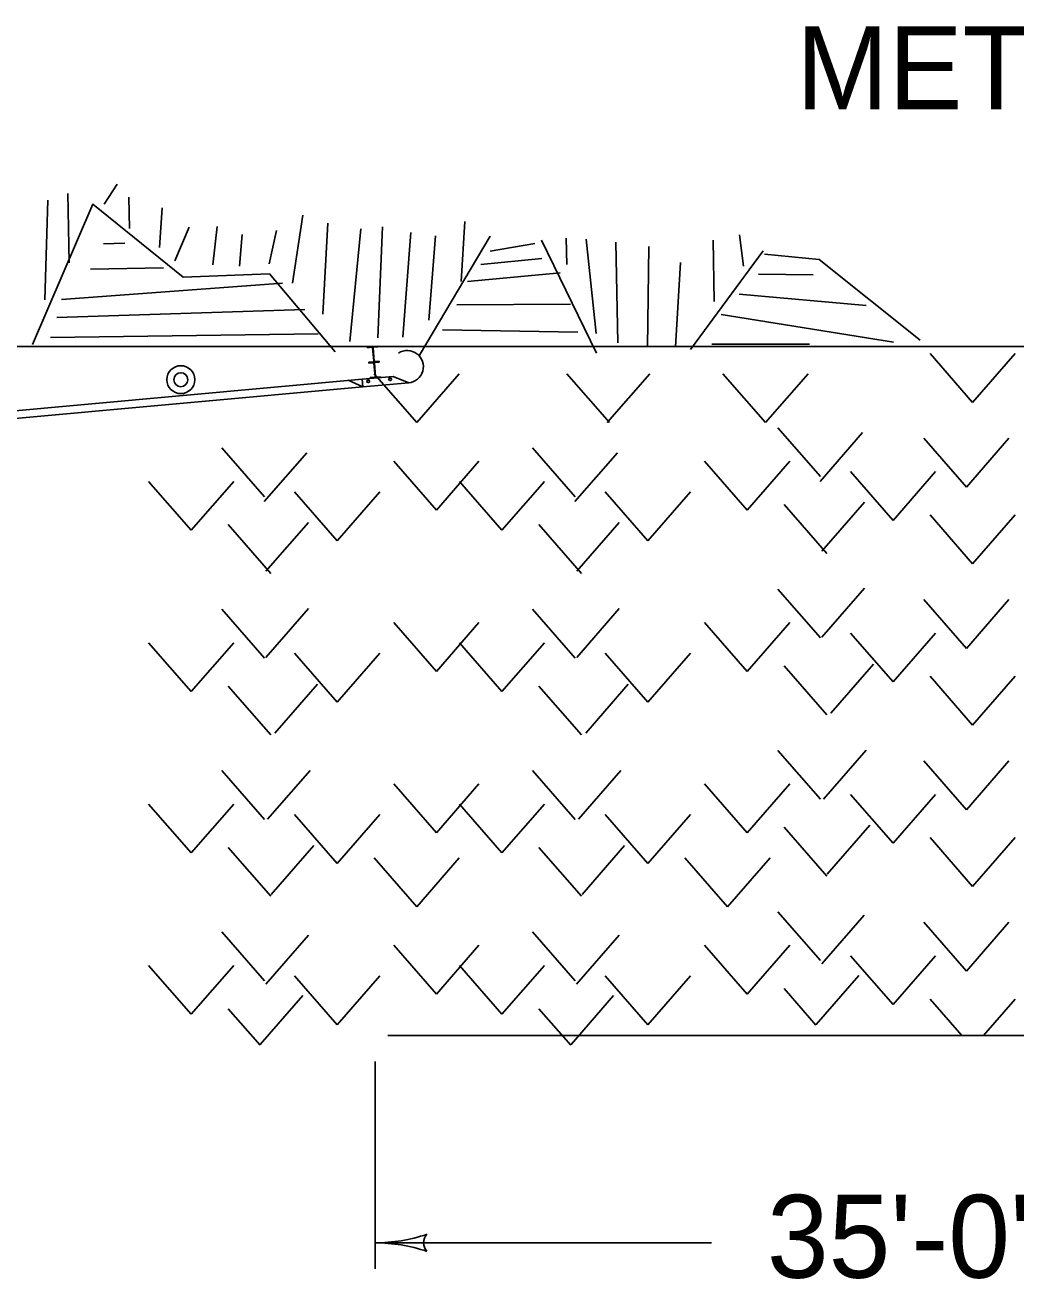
# Model space of a CAD drawing. Extents: x 1007 to 1035.5, y 1000.5 to 1021.5.
# Drawn here: x 1009.998 to 1012.39, y 1011.241 to 1014.265 of the extents above; entities that cross this region are included whole.
import ezdxf

# ---------------------------------------------------------------- set-up
doc = ezdxf.new("R2010")
doc.units = 0
for name, color, linetype in [('1', 7, 'Continuous'), ('2', 7, 'Continuous'), ('5', 7, 'Continuous'), ('Level 1', 7, 'Continuous')]:
    doc.layers.add(name, color=color, linetype=linetype)

msp = doc.modelspace()

# ---------------------------------------------------------------- linework, layer by layer
at = {"layer": '1'}
for p, q in [((1009.1789, 1013.4901), (1014.7524, 1013.4901)), ((1010.8249, 1013.4884), (1010.8498, 1013.4907)), ((1010.8249, 1013.4884), (1010.825, 1013.4872)), ((1010.825, 1013.4872), (1010.8353, 1013.4882)), ((1010.8399, 1013.4548), (1010.837, 1013.4868)), ((1010.8411, 1013.4549), (1010.8383, 1013.4868)), ((1010.8396, 1013.4886), (1010.8499, 1013.4895)), ((1010.8498, 1013.4907), (1010.8499, 1013.4895)), ((1010.8282, 1013.4522), (1010.8385, 1013.4532)), ((1010.8283, 1013.4511), (1010.8282, 1013.4522)), ((1010.8283, 1013.4511), (1010.8532, 1013.4533)), ((1010.8283, 1013.4511), (1010.8284, 1013.4499)), ((1010.8284, 1013.4499), (1010.8388, 1013.4508)), ((1010.8404, 1013.4494), (1010.8433, 1013.4175)), ((1010.8416, 1013.4495), (1010.8445, 1013.4177)), ((1010.8428, 1013.4535), (1010.8531, 1013.4544)), ((1010.843, 1013.4512), (1010.8533, 1013.4522)), ((1010.8532, 1013.4533), (1010.8531, 1013.4544)), ((1010.8532, 1013.4533), (1010.8533, 1013.4522)), ((1010.812, 1013.4112), (1009.3163, 1013.2752)), ((1010.8121, 1013.4112), (1010.8868, 1013.4178)), ((1010.8121, 1013.4112), (1010.8138, 1013.3925)), ((1010.8315, 1013.4149), (1010.8419, 1013.4158)), ((1010.8317, 1013.4137), (1010.8315, 1013.4149)), ((1010.8317, 1013.4137), (1010.8566, 1013.4159)), ((1010.8462, 1013.4162), (1010.8565, 1013.4172)), ((1010.8566, 1013.4159), (1010.8565, 1013.4172)), ((1010.8799, 1013.4138), (1010.8787, 1013.4137)), ((1010.9243, 1013.4024), (1010.8868, 1013.4178)), ((1010.8137, 1013.3925), (1009.318, 1013.2565)), ((1010.8138, 1013.3925), (1010.7783, 1013.4088)), ((1010.9243, 1013.4024), (1010.8138, 1013.3925)), ((1010.8271, 1013.4091), (1010.8257, 1013.4089)), ((1010.8276, 1013.4034), (1010.8262, 1013.4033)), ((1010.8805, 1013.4082), (1010.8792, 1013.4081)), ((1010.874, 1011.8278), (1017.209, 1011.8278)), ((1010.8431, 1011.2653), (1010.8431, 1011.7653)), ((1010.843, 1011.3278), (1011.655, 1011.3278))]:
    msp.add_line(p, q, dxfattribs=at)
for radius in [0.0337, 0.0169]:
    msp.add_circle((1010.3744, 1013.41), radius, dxfattribs=at)
for centre, radius, start, end in [((1010.8354, 1013.4866), 0.00156, 5.1943, 95.1943), ((1010.8397, 1013.4869), 0.00156, 95.1943, 185.1943), ((1010.9207, 1013.4413), 0.0391, 275.1565, 122.6563), ((1010.8383, 1013.4547), 0.00156, 275.1943, 5.1943), ((1010.8388, 1013.4492), 0.00156, 5.1943, 95.1943), ((1010.8426, 1013.455), 0.00156, 185.1943, 275.1943), ((1010.8431, 1013.4496), 0.00156, 95.1943, 185.1943), ((1010.8417, 1013.4173), 0.00156, 275.1943, 5.1943), ((1010.846, 1013.4177), 0.00156, 185.1943, 275.1943), ((1010.8788, 1013.4108), 0.00283, 95.1565, 275.1565), ((1010.8802, 1013.411), 0.00283, 275.1565, 95.1565), ((1010.8259, 1013.4061), 0.00283, 95.1565, 275.1565), ((1010.8273, 1013.4062), 0.00283, 275.1565, 95.1565)]:
    msp.add_arc(centre, radius, start, end, dxfattribs=at)
at = {"layer": '2'}
for centre, radius, start, end in [((1010.843, 1011.7187), 0.3909, 270, 288.6688), ((1010.843, 1011.7187), 0.3909, 269.9878, 270), ((1010.843, 1010.9369), 0.3909, 71.3472, 89.9939), ((1010.9917, 1011.3278), 0.0313, 138.7746, 220.8913)]:
    msp.add_arc(centre, radius, start, end, dxfattribs=at)
at = {"layer": '5'}
for p, q in [((1012.1826, 1013.4728), (1012.2854, 1013.3549)), ((1012.2854, 1013.3549), (1012.3882, 1013.4728)), ((1010.8409, 1013.4243), (1010.9438, 1013.3063)), ((1010.9438, 1013.3063), (1011.0465, 1013.4243)), ((1011.3058, 1013.4243), (1011.4086, 1013.3063)), ((1011.4034, 1013.3063), (1011.5062, 1013.4243)), ((1011.6828, 1013.4243), (1011.7856, 1013.3063)), ((1011.7856, 1013.3063), (1011.8883, 1013.4243)), ((1011.8152, 1013.2942), (1011.918, 1013.1763)), ((1011.917, 1013.1643), (1012.0198, 1013.2823)), ((1012.1674, 1013.269), (1012.2703, 1013.1511)), ((1012.2703, 1013.1511), (1012.373, 1013.269)), ((1010.4735, 1013.2456), (1010.5763, 1013.1277)), ((1010.5753, 1013.1158), (1010.6781, 1013.2337)), ((1011.2235, 1013.2456), (1011.3263, 1013.1277)), ((1011.3253, 1013.1158), (1011.4281, 1013.2337)), ((1010.8883, 1013.2133), (1010.9911, 1013.0953)), ((1010.9911, 1013.0953), (1011.0938, 1013.2133)), ((1011.6383, 1013.2133), (1011.7411, 1013.0953)), ((1011.7411, 1013.0953), (1011.8438, 1013.2133)), ((1011.9905, 1013.1881), (1012.0933, 1013.0702)), ((1012.0933, 1013.0702), (1012.1961, 1013.1881)), ((1010.2966, 1013.1647), (1010.3994, 1013.0468)), ((1010.3994, 1013.0468), (1010.5022, 1013.1647)), ((1010.6488, 1013.1395), (1010.7517, 1013.0216)), ((1010.7517, 1013.0216), (1010.8544, 1013.1395)), ((1011.0466, 1013.1647), (1011.1494, 1013.0468)), ((1011.1494, 1013.0468), (1011.2522, 1013.1647)), ((1011.3988, 1013.1395), (1011.5017, 1013.0216)), ((1011.5017, 1013.0216), (1011.6044, 1013.1395)), ((1011.8303, 1013.1088), (1011.9332, 1012.9908)), ((1011.9214, 1012.9964), (1012.0242, 1013.1143)), ((1012.1826, 1013.0837), (1012.2854, 1012.9657)), ((1012.2854, 1012.9657), (1012.3882, 1013.0837)), ((1010.4887, 1013.0603), (1010.5915, 1012.9423)), ((1010.5798, 1012.9478), (1010.6825, 1013.0658)), ((1011.2387, 1013.0603), (1011.3415, 1012.9423)), ((1011.3298, 1012.9478), (1011.4325, 1013.0658)), ((1011.8152, 1012.9049), (1011.918, 1012.787)), ((1011.9214, 1012.7888), (1012.0242, 1012.9067)), ((1012.1674, 1012.8798), (1012.2703, 1012.7618)), ((1012.2703, 1012.7618), (1012.373, 1012.8798)), ((1010.4735, 1012.8563), (1010.5763, 1012.7384)), ((1010.5798, 1012.7402), (1010.6825, 1012.8581)), ((1011.2235, 1012.8563), (1011.3263, 1012.7384)), ((1011.3298, 1012.7402), (1011.4325, 1012.8581)), ((1010.8883, 1012.8241), (1010.9911, 1012.7061)), ((1010.9911, 1012.7061), (1011.0938, 1012.8241)), ((1011.6383, 1012.8241), (1011.7411, 1012.7061)), ((1011.7411, 1012.7061), (1011.8438, 1012.8241)), ((1010.2966, 1012.7755), (1010.3994, 1012.6575)), ((1010.3994, 1012.6575), (1010.5022, 1012.7755)), ((1011.0466, 1012.7755), (1011.1494, 1012.6575)), ((1011.1494, 1012.6575), (1011.2522, 1012.7755)), ((1011.9905, 1012.7989), (1012.0933, 1012.6809)), ((1012.0933, 1012.6809), (1012.1961, 1012.7989)), ((1010.6488, 1012.7503), (1010.7517, 1012.6323)), ((1010.7517, 1012.6323), (1010.8544, 1012.7503)), ((1011.3988, 1012.7503), (1011.5017, 1012.6323)), ((1011.5017, 1012.6323), (1011.6044, 1012.7503)), ((1011.8303, 1012.7196), (1011.9332, 1012.6017)), ((1011.9432, 1012.6058), (1012.0459, 1012.7238)), ((1012.1826, 1012.6944), (1012.2854, 1012.5765)), ((1012.2854, 1012.5765), (1012.3882, 1012.6944)), ((1010.4887, 1012.671), (1010.5915, 1012.5531)), ((1010.6015, 1012.5573), (1010.7043, 1012.6753)), ((1011.2387, 1012.671), (1011.3415, 1012.5531)), ((1011.3515, 1012.5573), (1011.4543, 1012.6753)), ((1011.8152, 1012.5158), (1011.918, 1012.3978)), ((1011.9255, 1012.3982), (1012.0283, 1012.5162)), ((1012.1674, 1012.4906), (1012.2703, 1012.3726)), ((1012.2703, 1012.3726), (1012.373, 1012.4906)), ((1010.4735, 1012.4672), (1010.5763, 1012.3492)), ((1010.5838, 1012.3496), (1010.6866, 1012.4676)), ((1011.2235, 1012.4672), (1011.3263, 1012.3492)), ((1011.3338, 1012.3496), (1011.4366, 1012.4676)), ((1010.8883, 1012.4348), (1010.9911, 1012.3169)), ((1010.9911, 1012.3169), (1011.0938, 1012.4348)), ((1011.6383, 1012.4348), (1011.7411, 1012.3169)), ((1011.7411, 1012.3169), (1011.8438, 1012.4348)), ((1010.2966, 1012.3863), (1010.3994, 1012.2683)), ((1010.3994, 1012.2683), (1010.5022, 1012.3863)), ((1011.0466, 1012.3863), (1011.1494, 1012.2683)), ((1011.1494, 1012.2683), (1011.2522, 1012.3863)), ((1011.9905, 1012.4097), (1012.0933, 1012.2918)), ((1012.0933, 1012.2918), (1012.1961, 1012.4097)), ((1010.6488, 1012.3611), (1010.7517, 1012.2432)), ((1010.7517, 1012.2432), (1010.8544, 1012.3611)), ((1011.3988, 1012.3611), (1011.5017, 1012.2432)), ((1011.5017, 1012.2432), (1011.6044, 1012.3611)), ((1011.8303, 1012.3303), (1011.9332, 1012.2124)), ((1011.9343, 1012.217), (1012.0371, 1012.335)), ((1012.1826, 1012.3052), (1012.2854, 1012.1873)), ((1012.2854, 1012.1873), (1012.3882, 1012.3052)), ((1010.4887, 1012.2818), (1010.5915, 1012.1638)), ((1010.5927, 1012.1684), (1010.6954, 1012.2864)), ((1011.2387, 1012.2818), (1011.3415, 1012.1638)), ((1011.3427, 1012.1684), (1011.4454, 1012.2864)), ((1010.8409, 1012.2566), (1010.9438, 1012.1387)), ((1010.9438, 1012.1387), (1011.0465, 1012.2566)), ((1011.5909, 1012.2566), (1011.6938, 1012.1387)), ((1011.6938, 1012.1387), (1011.7965, 1012.2566)), ((1011.8152, 1012.1265), (1011.918, 1012.0086)), ((1011.9211, 1012.0005), (1012.0238, 1012.1185)), ((1012.1674, 1012.1013), (1012.2703, 1011.9834)), ((1012.2703, 1011.9834), (1012.373, 1012.1013)), ((1010.4735, 1012.0779), (1010.5763, 1011.96)), ((1010.5794, 1011.9519), (1010.6822, 1012.0699)), ((1011.2235, 1012.0779), (1011.3263, 1011.96)), ((1011.3294, 1011.9519), (1011.4322, 1012.0699)), ((1010.8883, 1012.0456), (1010.9911, 1011.9277)), ((1010.9911, 1011.9277), (1011.0938, 1012.0456)), ((1011.6383, 1012.0456), (1011.7411, 1011.9277)), ((1011.7411, 1011.9277), (1011.8438, 1012.0456)), ((1011.9905, 1012.0204), (1012.0933, 1011.9025)), ((1012.0933, 1011.9025), (1012.1961, 1012.0204)), ((1010.2966, 1011.997), (1010.3994, 1011.8791)), ((1010.3994, 1011.8791), (1010.5022, 1011.997)), ((1011.0466, 1011.997), (1011.1494, 1011.8791)), ((1011.1494, 1011.8791), (1011.2522, 1011.997)), ((1010.6488, 1011.9718), (1010.7517, 1011.8539)), ((1010.7517, 1011.8539), (1010.8544, 1011.9718)), ((1011.3988, 1011.9718), (1011.5017, 1011.8539)), ((1011.5017, 1011.8539), (1011.6044, 1011.9718)), ((1011.9078, 1011.8547), (1012.0106, 1011.9727)), ((1011.8303, 1011.9412), (1011.9073, 1011.8529)), ((1010.5662, 1011.8061), (1010.6689, 1011.9241)), ((1011.3162, 1011.8061), (1011.4189, 1011.9241)), ((1012.1826, 1011.916), (1012.2596, 1011.8278)), ((1012.3113, 1011.8278), (1012.3882, 1011.916)), ((1010.4887, 1011.8926), (1010.5657, 1011.8043)), ((1011.2387, 1011.8926), (1011.3157, 1011.8043))]:
    msp.add_line(p, q, dxfattribs=at)
at = {"layer": 'Level 1'}
for points in [[(1010.1891, 1013.8336), (1010.2206, 1013.882)], [(1010.0459, 1013.6029), (1010.0532, 1013.8429)], [(1010.1045, 1013.692), (1010.1013, 1013.8594)], [(1010.2501, 1013.775), (1010.2485, 1013.8502)], [(1010.7471, 1013.4774), (1010.588, 1013.6656), (1010.3804, 1013.6572), (1010.1617, 1013.8331), (1010.0164, 1013.4947)], [(1010.3227, 1013.7286), (1010.3293, 1013.8243)], [(1010.644, 1013.6429), (1010.6689, 1013.8071)], [(1010.36, 1013.6969), (1010.3943, 1013.7778)], [(1010.4516, 1013.6868), (1010.4618, 1013.7793)], [(1010.7173, 1013.5683), (1010.7289, 1013.7878)], [(1010.7824, 1013.502), (1010.8089, 1013.7741)], [(1010.8497, 1013.5111), (1010.8608, 1013.7787)], [(1011.0511, 1013.6465), (1011.0601, 1013.7912)], [(1010.5158, 1013.6838), (1010.5221, 1013.76)], [(1010.5875, 1013.6895), (1010.6055, 1013.77)], [(1010.9103, 1013.5125), (1010.9291, 1013.7647)], [(1010.9504, 1013.4695), (1011.1206, 1013.7564)], [(1010.9726, 1013.5536), (1010.9892, 1013.7573)], [(1011.3773, 1013.474), (1011.2446, 1013.7469)], [(1011.3057, 1013.6875), (1011.3043, 1013.7516)], [(1011.3764, 1013.5216), (1011.3523, 1013.749)], [(1011.6617, 1013.5989), (1011.6589, 1013.7466)], [(1011.7325, 1013.6841), (1011.7225, 1013.7598)], [(1010.2389, 1013.7389), (1010.1875, 1013.738)], [(1011.2286, 1013.7381), (1011.1213, 1013.7198)], [(1011.4288, 1013.4987), (1011.424, 1013.7419)], [(1011.5009, 1013.4882), (1011.5036, 1013.7315)], [(1011.6041, 1013.4826), (1011.7797, 1013.7209)], [(1011.9149, 1013.6996), (1011.7833, 1013.7131)], [(1011.2454, 1013.7026), (1011.0981, 1013.6877)], [(1011.5683, 1013.4896), (1011.5803, 1013.693)], [(1012.1587, 1013.5053), (1011.9149, 1013.6996)], [(1010.3323, 1013.6801), (1010.1563, 1013.6767)], [(1011.2898, 1013.6675), (1011.0665, 1013.6469)], [(1011.9002, 1013.6633), (1011.7687, 1013.6649)], [(1010.6201, 1013.6425), (1010.086, 1013.6037)], [(1011.3151, 1013.5921), (1011.0404, 1013.5909)], [(1012.0284, 1013.5892), (1011.722, 1013.6162)], [(1010.6733, 1013.5793), (1010.0749, 1013.5597)], [(1012.0942, 1013.5005), (1011.6784, 1013.5676)], [(1010.7061, 1013.5202), (1010.0598, 1013.5116)], [(1011.3328, 1013.5249), (1011.0056, 1013.5303)], [(1011.8917, 1013.4959), (1011.656, 1013.4953)]]:
    msp.add_lwpolyline(points, dxfattribs=at)

# ---------------------------------------------------------------- texts
at = {"layer": '1'}
for s, p in [('METAL END SECTION', (1011.8597, 1014.0624)), ("35'-0''", (1011.7891, 1011.2436))]:
    msp.add_text(s, height=0.2, dxfattribs=at).set_placement(p)

doc.saveas('drawing.dxf')
